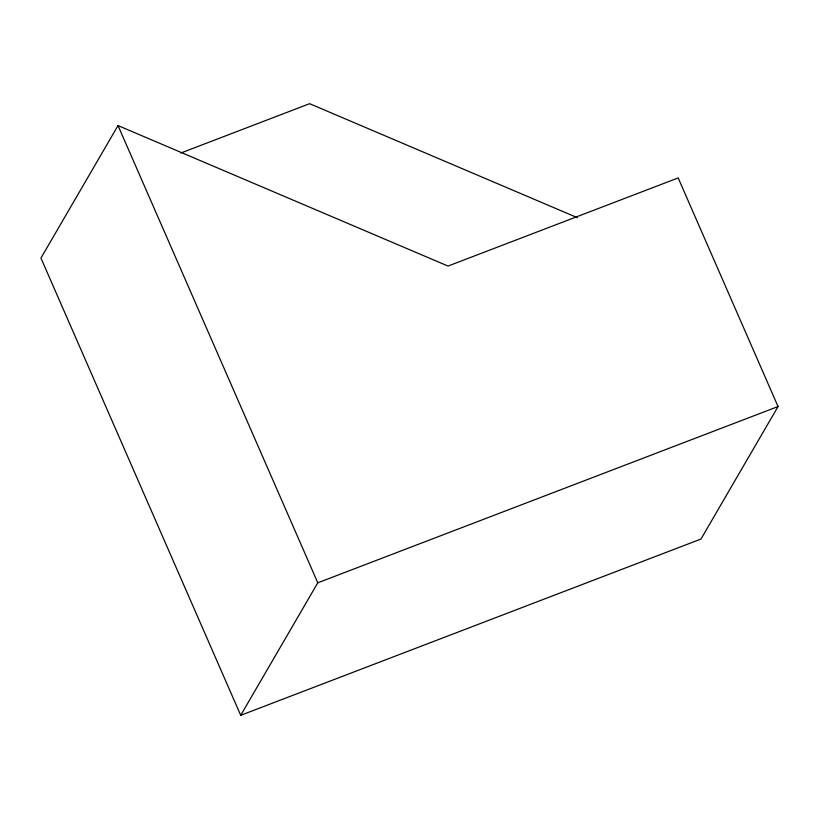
<?xml version="1.0" encoding="UTF-8"?>
<svg xmlns="http://www.w3.org/2000/svg" width="819" height="819" viewBox="0 0 819 819"><rect width="100%" height="100%" fill="white"/><g stroke="black" fill="none" stroke-linecap="round" stroke-linejoin="round"><path stroke-width="1.23" d="M118.018 125.573L40.95 258.067L240.714 715.315L700.982 539.045L778.05 406.552L678.173 177.928L448.034 266.062L118.018 125.573L317.782 582.811L240.714 715.315M180.835 153.01L309.623 103.685L577.395 217.68M317.782 582.811L778.05 406.552"/></g></svg>
